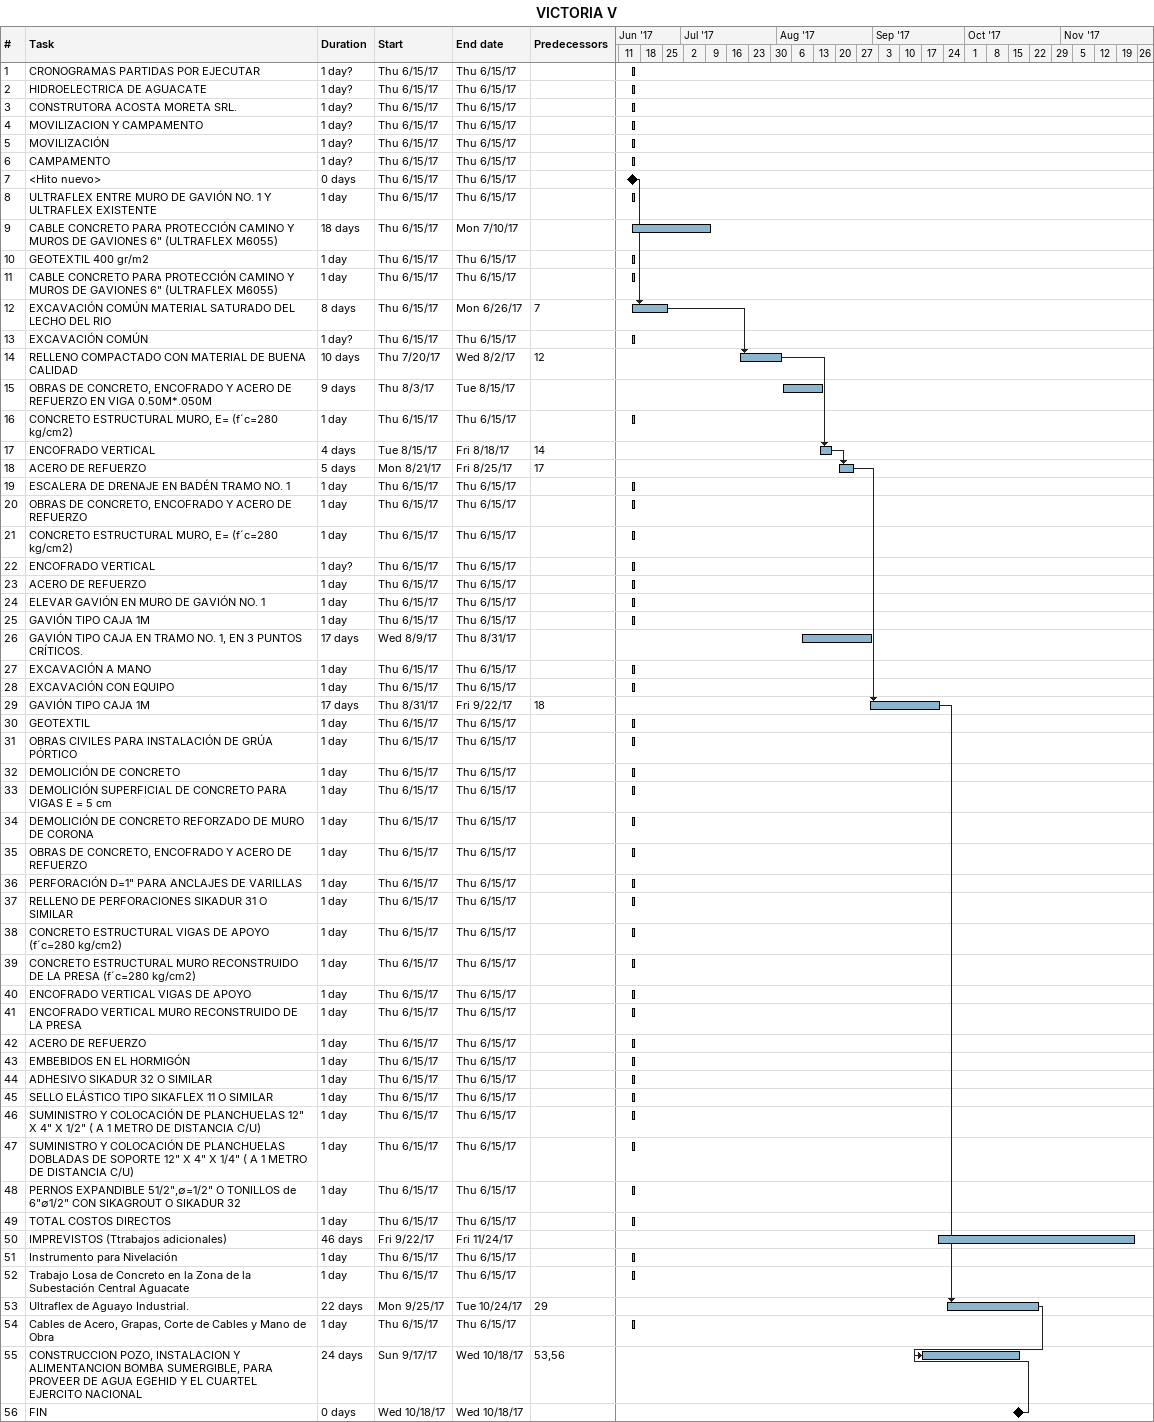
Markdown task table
VICTORIA V

| ID | Task | Duration | Start | Finish | Predecessors |
|---|---|---|---|---|---|
| 1 | CRONOGRAMAS PARTIDAS POR EJECUTAR | 1d? | 2017-06-15 | 2017-06-15 |  |
| 2 | HIDROELECTRICA DE AGUACATE | 1d? | 2017-06-15 | 2017-06-15 |  |
| 3 | CONSTRUTORA ACOSTA MORETA SRL. | 1d? | 2017-06-15 | 2017-06-15 |  |
| 4 | MOVILIZACION Y CAMPAMENTO | 1d? | 2017-06-15 | 2017-06-15 |  |
| 5 | MOVILIZACIÓN | 1d? | 2017-06-15 | 2017-06-15 |  |
| 6 | CAMPAMENTO | 1d? | 2017-06-15 | 2017-06-15 |  |
| 7 | <Hito nuevo> | 0d | 2017-06-15 | 2017-06-15 |  |
| 8 | ULTRAFLEX ENTRE MURO DE GAVIÓN NO. 1 Y ULTRAFLEX EXISTENTE | 1d | 2017-06-15 | 2017-06-15 |  |
| 9 | CABLE CONCRETO PARA PROTECCIÓN CAMINO Y MUROS DE GAVIONES 6" (ULTRAFLEX M6055) | 18d | 2017-06-15 | 2017-07-10 |  |
| 10 | GEOTEXTIL 400 gr/m2 | 1d | 2017-06-15 | 2017-06-15 |  |
| 11 | CABLE CONCRETO PARA PROTECCIÓN CAMINO Y MUROS DE GAVIONES 6" (ULTRAFLEX M6055) | 1d | 2017-06-15 | 2017-06-15 |  |
| 12 | EXCAVACIÓN COMÚN MATERIAL SATURADO DEL LECHO DEL RIO | 8d | 2017-06-15 | 2017-06-26 | 7 |
| 13 | EXCAVACIÓN COMÚN | 1d? | 2017-06-15 | 2017-06-15 |  |
| 14 | RELLENO COMPACTADO CON MATERIAL DE BUENA CALIDAD | 10d | 2017-07-20 | 2017-08-02 | 12 |
| 15 | OBRAS DE CONCRETO, ENCOFRADO Y ACERO DE REFUERZO EN VIGA 0.50M*.050M | 9d | 2017-08-03 | 2017-08-15 |  |
| 16 | CONCRETO ESTRUCTURAL MURO, E= (f´c=280 kg/cm2) | 1d | 2017-06-15 | 2017-06-15 |  |
| 17 | ENCOFRADO VERTICAL | 4d | 2017-08-15 | 2017-08-18 | 14 |
| 18 | ACERO DE REFUERZO | 5d | 2017-08-21 | 2017-08-25 | 17 |
| 19 | ESCALERA DE DRENAJE EN BADÉN TRAMO NO. 1 | 1d | 2017-06-15 | 2017-06-15 |  |
| 20 | OBRAS DE CONCRETO, ENCOFRADO Y ACERO DE REFUERZO | 1d | 2017-06-15 | 2017-06-15 |  |
| 21 | CONCRETO ESTRUCTURAL MURO, E= (f´c=280 kg/cm2) | 1d | 2017-06-15 | 2017-06-15 |  |
| 22 | ENCOFRADO VERTICAL | 1d? | 2017-06-15 | 2017-06-15 |  |
| 23 | ACERO DE REFUERZO | 1d | 2017-06-15 | 2017-06-15 |  |
| 24 | ELEVAR GAVIÓN EN MURO DE GAVIÓN NO. 1 | 1d | 2017-06-15 | 2017-06-15 |  |
| 25 | GAVIÓN TIPO CAJA 1M | 1d | 2017-06-15 | 2017-06-15 |  |
| 26 | GAVIÓN TIPO CAJA EN TRAMO NO. 1, EN 3 PUNTOS CRÍTICOS. | 17d | 2017-08-09 | 2017-08-31 |  |
| 27 | EXCAVACIÓN A MANO | 1d | 2017-06-15 | 2017-06-15 |  |
| 28 | EXCAVACIÓN CON EQUIPO | 1d | 2017-06-15 | 2017-06-15 |  |
| 29 | GAVIÓN TIPO CAJA 1M | 17d | 2017-08-31 | 2017-09-22 | 18 |
| 30 | GEOTEXTIL | 1d | 2017-06-15 | 2017-06-15 |  |
| 31 | OBRAS CIVILES PARA INSTALACIÓN DE GRÚA PÓRTICO | 1d | 2017-06-15 | 2017-06-15 |  |
| 32 | DEMOLICIÓN DE CONCRETO | 1d | 2017-06-15 | 2017-06-15 |  |
| 33 | DEMOLICIÓN SUPERFICIAL DE CONCRETO PARA VIGAS E = 5 cm | 1d | 2017-06-15 | 2017-06-15 |  |
| 34 | DEMOLICIÓN DE CONCRETO REFORZADO DE MURO DE CORONA | 1d | 2017-06-15 | 2017-06-15 |  |
| 35 | OBRAS DE CONCRETO, ENCOFRADO Y ACERO DE REFUERZO | 1d | 2017-06-15 | 2017-06-15 |  |
| 36 | PERFORACIÓN D=1" PARA ANCLAJES DE VARILLAS | 1d | 2017-06-15 | 2017-06-15 |  |
| 37 | RELLENO DE PERFORACIONES SIKADUR 31 O SIMILAR | 1d | 2017-06-15 | 2017-06-15 |  |
| 38 | CONCRETO ESTRUCTURAL VIGAS DE APOYO (f´c=280 kg/cm2) | 1d | 2017-06-15 | 2017-06-15 |  |
| 39 | CONCRETO ESTRUCTURAL MURO RECONSTRUIDO DE LA PRESA (f´c=280 kg/cm2) | 1d | 2017-06-15 | 2017-06-15 |  |
| 40 | ENCOFRADO VERTICAL VIGAS DE APOYO | 1d | 2017-06-15 | 2017-06-15 |  |
| 41 | ENCOFRADO VERTICAL MURO RECONSTRUIDO DE LA PRESA | 1d | 2017-06-15 | 2017-06-15 |  |
| 42 | ACERO DE REFUERZO | 1d | 2017-06-15 | 2017-06-15 |  |
| 43 | EMBEBIDOS EN EL HORMIGÓN | 1d | 2017-06-15 | 2017-06-15 |  |
| 44 | ADHESIVO SIKADUR 32 O SIMILAR | 1d | 2017-06-15 | 2017-06-15 |  |
| 45 | SELLO ELÁSTICO TIPO SIKAFLEX 11 O SIMILAR | 1d | 2017-06-15 | 2017-06-15 |  |
| 46 | SUMINISTRO Y COLOCACIÓN DE PLANCHUELAS 12" X 4" X 1/2" ( A 1 METRO DE DISTANCIA C/U) | 1d | 2017-06-15 | 2017-06-15 |  |
| 47 | SUMINISTRO Y COLOCACIÓN DE PLANCHUELAS DOBLADAS DE SOPORTE 12" X 4" X 1/4" ( A 1 METRO DE DISTANCIA C/U) | 1d | 2017-06-15 | 2017-06-15 |  |
| 48 | PERNOS EXPANDIBLE 51/2",∅=1/2" O TONILLOS de 6"∅1/2" CON SIKAGROUT O SIKADUR 32 | 1d | 2017-06-15 | 2017-06-15 |  |
| 49 | TOTAL COSTOS DIRECTOS | 1d | 2017-06-15 | 2017-06-15 |  |
| 50 | IMPREVISTOS (Ttrabajos adicionales) | 46d | 2017-09-22 | 2017-11-24 |  |
| 51 | Instrumento para Nivelación | 1d | 2017-06-15 | 2017-06-15 |  |
| 52 | Trabajo Losa de Concreto en la Zona de la Subestación Central Aguacate | 1d | 2017-06-15 | 2017-06-15 |  |
| 53 | Ultraflex de Aguayo Industrial. | 22d | 2017-09-25 | 2017-10-24 | 29 |
| 54 | Cables de Acero, Grapas, Corte de Cables y Mano de Obra | 1d | 2017-06-15 | 2017-06-15 |  |
| 55 | CONSTRUCCION POZO, INSTALACION Y ALIMENTANCION BOMBA SUMERGIBLE, PARA PROVEER DE AGUA EGEHID Y EL CUARTEL EJERCITO NACIONAL | 24d | 2017-09-17 | 2017-10-18 | 53, 56 |
| 56 | FIN | 0d | 2017-10-18 | 2017-10-18 |  |
